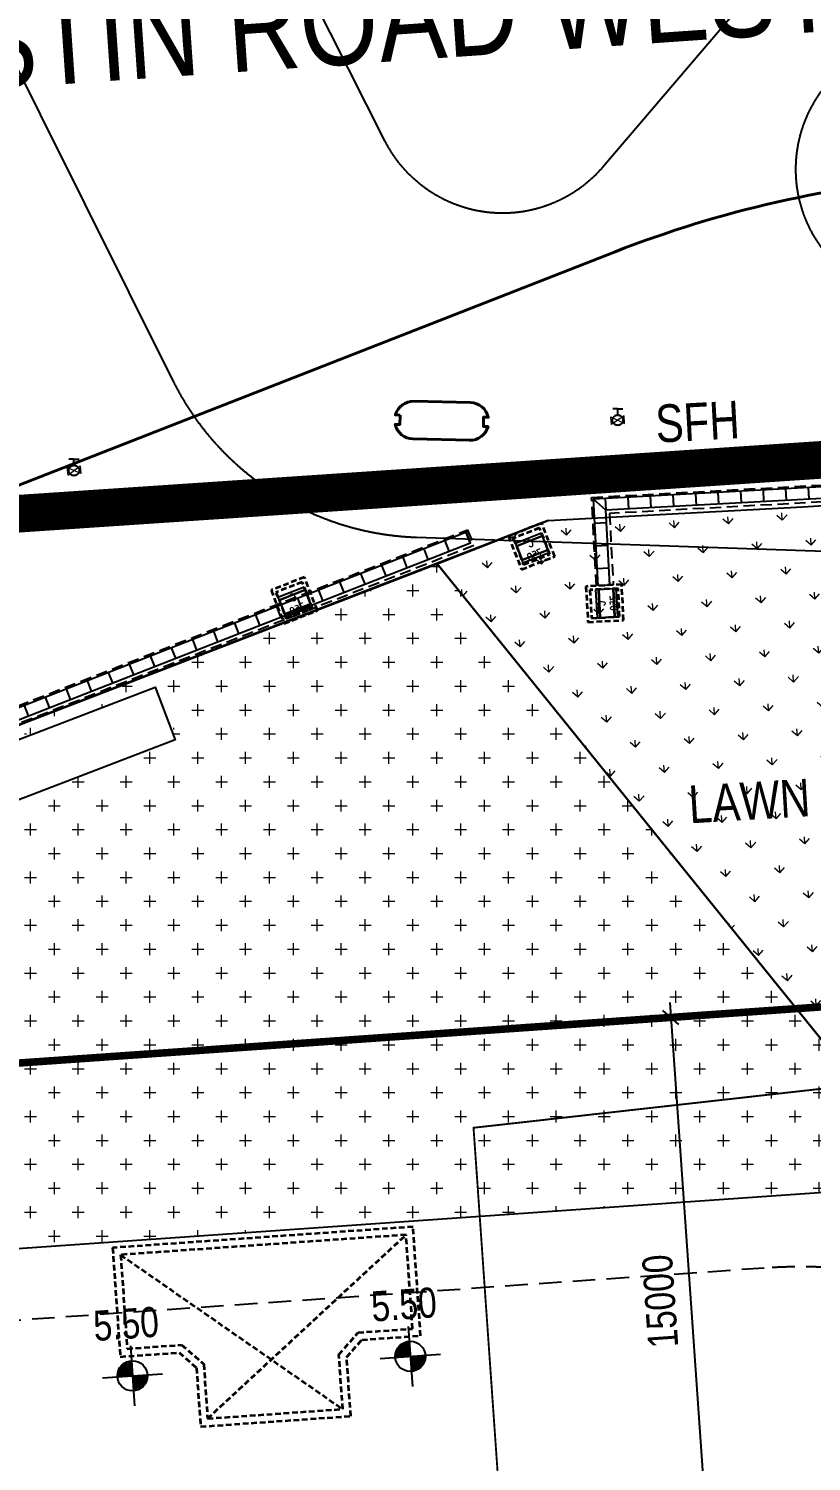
# Model space of a CAD drawing. Header units: millimetres. Extents: x 834681283 to 835686922, y 817551134 to 819407044.
# Drawn here: x 835567402 to 835588196, y 818195962 to 818234013 of the extents above; entities that cross this region are included whole.
import ezdxf
from ezdxf.enums import TextEntityAlignment as Align
from ezdxf.xclip import XClip

# ---------------------------------------------------------------- set-up
doc = ezdxf.new("R2010")
doc.units = ezdxf.units.MM
doc.header["$LTSCALE"] = 1200
doc.header["$MEASUREMENT"] = 0
doc.header["$XCLIPFRAME"] = 0
for name, pattern in [('12027_SITE$0$DGN Style 4', [76.56341402296752, 38.25779588905311, -19.12889794452655, 0.04782224486131638, -19.12889794452655]), ('12027_SITE$0$HIDDEN', [0.375, 0.25, -0.125]), ('P01-MAAN-P-EVA$0$DGN Style 4', [76.56341402296752, 38.25779588905311, -19.12889794452655, 0.04782224486131638, -19.12889794452655]), ('P01-MAAN-P-EVA$0$HIDDENX2', [0.75, 0.5, -0.25]), ('P01-MAGP-EVA-GREENERY$0$HIDDEN', [0.375, 0.25, -0.125]), ('P01-MAGP-EVA-GREENERY$0$HIDDEN2', [0.1875, 0.125, -0.0625]), ('P01-MAGP-EVA-GREENERY$0$HIDDENX2', [0.75, 0.5, -0.25]), ('SITE BOUNDARY$0$CENTER', [2, 1.25, -0.25, 0.25, -0.25]), ('SITE BOUNDARY$0$DASHDOT', [1, 0.5, -0.25, 0, -0.25]), ('SITE BOUNDARY$0$PHANTOM', [2.5, 1.25, -0.25, 0.25, -0.25, 0.25, -0.25])]:
    doc.linetypes.add(name, pattern=pattern)
doc.layers.get('Defpoints').update_dxf_attribs({"color": 15})
for name, color, linetype, lineweight in [('12027_SITE$0$08_XRL_Lands_Deck', 7, 'Continuous', 25), ('12027_SITE$0$AR-SIMS_BL_', 1, '12027_SITE$0$DGN Style 4', 140), ('12027_SITE$0$MCA282_A', 2, 'Continuous', 0), ('12027_SITE$0$MCA813__', 7, 'Continuous', 0), ('P01-MAAN-P-EVA$0$AR-DIM_AR_', 4, 'Continuous', 25), ('P01-MAAN-P-EVA$0$AR-F-LEV_AR_BS_', 4, 'Continuous', 25), ('P01-MAAN-P-EVA$0$AR-SIMS_BL_', 1, 'P01-MAAN-P-EVA$0$DGN Style 4', 140), ('P01-MAGP-EVA-GREENERY$0$A-WALL', 7, 'Continuous', 5), ('P01-MAGP-EVA-GREENERY$0$AR-HATCH_AR_', 8, 'Continuous', 13), ('P01-MAGP-EVA-GREENERY$0$DR-FLD', 8, 'Continuous', 25), ('P01-MAGP-EVA-GREENERY$0$DR-PIT', 8, 'P01-MAGP-EVA-GREENERY$0$HIDDEN2', 35), ('P01-MAGP-EVA-GREENERY$0$FH-AR', 3, 'Continuous', 25), ('P01-MAGP-P-RF$0$AR-ROOF_AR_BS_MI_', 3, 'Continuous', 18), ('SITE BOUNDARY$0$AR-SIMS_BL_400', 1, 'SITE BOUNDARY$0$PHANTOM', 140)]:
    doc.layers.add(name, color=color, linetype=linetype, lineweight=lineweight)
for name, color, linetype in [('P01-MAAN-P-EVA$0$AW-TXT-FS', 4, 'Continuous'), ('P01-MAGP-EVA-GREENERY$0$AR-FS-AR-EVA', 8, 'Continuous'), ('P01-MAGP-EVA-GREENERY$0$AR-LANDS_AR_MI_', 9, 'Continuous'), ('P01-MAGP-EVA-GREENERY$0$RLP832', 9, 'Continuous'), ('P01-MAGP-EVA-GREENERY$0$SURFACE CHANNEL', 8, 'Continuous'), ('SITE BOUNDARY$0$AR-SIMS_BL_SB_400', 4, 'SITE BOUNDARY$0$PHANTOM'), ('SITE BOUNDARY$0$XIQU-RLP0830A', 6, 'Continuous')]:
    doc.layers.add(name, color=color, linetype=linetype)
doc.layers.add('P01-MAGP-EVA-GREENERY$0$0L_UTIL_MANHOLE LID SIZE', color=8, linetype='Continuous', plot=False)
doc.styles.add('P01-MAAN-P-EVA$0$ARIAL', font='arial.ttf', dxfattribs={"width": 0.8})
doc.styles.add('P01-MAAN-P-EVA$0$RLP-SIMPLEX', font='simplex.shx', dxfattribs={"width": 0.8})
doc.styles.add('P01-MAAN-P-EVA$0$Style-Arial', font='arial.ttf')
doc.styles.add('P01-MAGP-EVA-GREENERY$0$simplex', font='SIMPLEX.shx', dxfattribs={"width": 0.8})
doc.dimstyles.new('P01-MAAN-P-EVA$0$DIM-500', dxfattribs={"dimscale": 400, "dimtxt": 2, "dimasz": 1, "dimexe": 1, "dimexo": 1, "dimgap": 1, "dimtad": 1, "dimdec": 0, "dimrnd": 0.1, "dimdsep": 46, "dimtxsty": 'P01-MAAN-P-EVA$0$ARIAL', "dimblk1": 'P01-MAAN-P-EVA$0$_OBLIQUE', "dimblk2": 'P01-MAAN-P-EVA$0$_OBLIQUE', "dimsah": 1, "dimcen": 5, "dimdle": 1, "dimclrd": 8, "dimclre": 8, "dimclrt": 4, "dimadec": 3, "dimazin": 2, "dimtfac": 1, "dimtdec": 0, "dimtix": 1, "dimtmove": 2, "dimatfit": 0, "dimldrblk": 'P01-MAAN-P-EVA$0$_OBLIQUE', "dimfxl": 1, "dimtolj": 1, "dimarcsym": 0})

# ---------------------------------------------------------------- blocks, each defined once
blk = doc.blocks.new('P01-MAAN-P-EVA$0$LEV1')
for p, q in [((0, 2.000000000043656), (0, -2.000000000043656)), ((-2.000000000043656, 0), (2.000000000043656, 0)), ((-0.9989641103552458, 0.04550501362336945), (0, 0.04550501362336945)), ((-0.9893575142723421, 0.1455050136255522), (0, 0.1455050136255522)), ((-0.969395320975309, 0.245505013627735), (0, 0.245505013627735)), ((0.9989641103552458, -0.04550501362336945), (0, -0.04550501362336945)), ((0.9893575142727968, -0.1455050136255522), (0, -0.1455050136255522)), ((0.969395320975309, -0.245505013627735), (0, -0.245505013627735)), ((0.9384169039385597, -0.3455050136299178), (0, -0.3455050136299178)), ((0.8952794440092475, -0.4455050136321006), (0, -0.4455050136321006)), ((0.838107558815409, -0.5455050136342834), (0, -0.5455050136342834)), ((0.7637560326502353, -0.6455050136364662), (0, -0.6455050136364662)), ((0.6665000185194003, -0.745505013638649), (0, -0.745505013638649)), ((0.5339674821098015, -0.8455050136408317), (0, -0.8455050136408317)), ((0.3256075386316297, -0.9455050136430145), (0, -0.9455050136430145))]:
    blk.add_line(p, q)
blk.add_circle((0, 0), 1.000000000021828)
blk = doc.blocks.new('P01-MAAN-P-EVA$0$F-LEV')
for p, q in [((-0.9384169039385597, 0.3455050136299178), (0, 0.3455050136299178)), ((-0.8952794440092475, 0.4455050136321006), (0, 0.4455050136321006)), ((-0.838107558815409, 0.5455050136342834), (0, 0.5455050136342834)), ((-0.7637560326502353, 0.6455050136364662), (0, 0.6455050136364662)), ((-0.6665000185194003, 0.745505013638649), (0, 0.745505013638649)), ((-0.5339674821098015, 0.8455050136408317), (0, 0.8455050136408317)), ((-0.3256075386316297, 0.9455050136430145), (0, 0.9455050136430145))]:
    blk.add_line(p, q)
blk.add_blockref('P01-MAAN-P-EVA$0$LEV1', (0, 0))
at = {"style": 'P01-MAAN-P-EVA$0$RLP-SIMPLEX', "width": 0.8}
blk.add_attdef('FFL', (1.499999999999545, 1.000000000000909), '', height=2, dxfattribs=at)
blk = doc.blocks.new('P01-MAAN-P-EVA$0$_OBLIQUE')
at = {"color": 0, "linetype": 'ByBlock'}
blk.add_line((-0.5, -0.5), (0.5, 0.5), dxfattribs=at)
blk = doc.blocks.new('*D1567')
at = {"layer": 'Defpoints', "color": 0, "transparency": 16777216}
for p in [(835585349.1767901, 818207813.4650662), (835585512.1790597, 818192788.2349933), (835586386.2103584, 818192849.3532156)]:
    blk.add_point(p, dxfattribs=at)
at = {"layer": 'P01-MAAN-P-EVA$0$AR-DIM_AR_', "color": 8, "lineweight": -2, "transparency": 16777216}
for p, q in [((835584437.9293754, 818208150.7211986), (835585540.0816493, 818192389.2093729)), ((835584950.15117, 818207785.5624764), (835584066.8063449, 818207723.792989)), ((835585987.1847383, 818192821.4506258), (835585113.1534396, 818192760.3324034))]:
    blk.add_line(p, q, dxfattribs=at)
at = {"layer": 'P01-MAAN-P-EVA$0$AR-DIM_AR_', "color": 8, "lineweight": -2, "transparency": 16777216, "xscale": 400, "yscale": 400, "zscale": 400}
for p, rotation in [((835584465.831965, 818207751.6955785), 94.00000000155795), ((835585512.1790597, 818192788.234993), 274.000000001558)]:
    blk.add_blockref('P01-MAAN-P-EVA$0$_OBLIQUE', p, dxfattribs=dict(at, rotation=rotation))
at = {"layer": 'P01-MAAN-P-EVA$0$AR-DIM_AR_', "color": 4, "transparency": 16777216, "insert": (835584182.516486, 818200213.570079), "char_height": 800, "attachment_point": 5, "rotation": 94.00000000155798, "style": 'P01-MAAN-P-EVA$0$ARIAL'}
blk.add_mtext('\\A1;15000', dxfattribs=at)
blk = doc.blocks.new('12027_SITE$0$A$C313F75FB')
at = {"layer": '12027_SITE$0$MCA813__', "linetype": 'Continuous', "lineweight": 40}
blk.add_line((835256.6874020554, 818199.3961517689), (835276.9998594262, 818207.3452684586), dxfattribs=at)
blk.add_ellipse((835287.9327508927, 818179.4083415664), major_axis=(-2.206163899618988, 29.91877071084335), ratio=1, start_param=0, end_param=0.2994150901942527, dxfattribs=at)
blk = doc.blocks.new('12027_SITE$0$A$C2AC65D9F')
at = {"layer": '12027_SITE$0$08_XRL_Lands_Deck', "linetype": '12027_SITE$0$HIDDEN', "ltscale": 10, "flags": 128}
for points in [[(836246.3429500222, 818231.5495326482), (836230.1687539585, 818230.4993593525), (836230.1687539589, 818230.4993593529, -0.4142135624921505), (836222.1985695071, 818237.4976562778), (836222.1985695072, 818237.4976562775), (836221.9581893261, 818241.1998606686), (836224.951885601, 818241.3942381741), (836224.9603086266, 818241.2645113354), (836258.1646847519, 818243.4204360557), (836259.6701659331, 818240.3726211691), (836289.9923639446, 818243.2387680764), (836289.9839103036, 818243.36854847), (836303.9892675377, 818244.6923776765), (836304.2305289643, 818240.976600805), (836313.3691322408, 818241.5699605625), (836312.9220818867, 818248.4551862209), (836312.6448195835, 818248.437183876), (836312.4970747749, 818250.7126688183), (836329.8255867127, 818251.8377906051), (836332.8076076839, 818205.9103304787), (836332.8076076839, 818205.9103304787), (836332.8076076838, 818205.9103304787, -0.4435325882100424), (836325.0667951773, 818197.9287766092), (836325.0667951772, 818197.9287766095), (836271.7272713722, 818199.7545677712), (836271.7272713725, 818199.7545677706, -0.2750683854340807), (836265.2730027209, 818203.9013541804), (836265.2730027207, 818203.9013541805), (836253.539734256, 818227.4141156601), (836253.5397342539, 818227.4141156601, 0.3018938128306856)], [(836264.4044326211, 818233.8766937103), (836291.3768329235, 818235.9904210358, -0.6682167739599594), (836294.3107083122, 818230.2268875511), (836276.6733805108, 818209.5945080975, -0.5357413744132887), (836270.8877012532, 818210.2932075249), (836261.5524423291, 818228.8120624352, -0.5332149272101694), (836264.4044326211, 818233.8766937103)], [(836299.6812207676, 818231.7385425043, -0.5357600057074685), (836305.4670064469, 818231.0397878891), (836314.4839524938, 818213.1523873749, -0.533238955109312), (836311.6319411965, 818208.0876004089), (836285.5789605, 818206.0459246014, -0.6682096020095292), (836282.6450589383, 818211.8094149582)]]:
    blk.add_lwpolyline(points, format="xyb", close=True, dxfattribs=at)
at = {"layer": '12027_SITE$0$MCA282_A', "lineweight": 40}
blk.add_lwpolyline([(836271.2906216917, 818203.0083730961), (836271.2846897948, 818202.7584434807), (836271.1597249872, 818202.7614094293), (836271.1597249872, 818202.7614094293, 0.3419987136980218), (836271.634813761, 818202.3750279364), (836271.634813761, 818202.3750279367), (836273.1343914527, 818202.3394365557), (836273.1343914527, 818202.3394365557), (836273.1343914527, 818202.3394365555, 0.3419987135241473), (836273.6272759169, 818202.7028439102), (836273.6272759169, 818202.7028439102), (836273.5023111092, 818202.7058098587), (836273.5082430062, 818202.9557394739), (836273.6332078133, 818202.9527735256), (836273.6332078133, 818202.9527735256), (836273.6332078135, 818202.9527735255, 0.3419987129355627), (836273.15811904, 818203.3391550169), (836273.15811904, 818203.3391550167), (836271.6585413483, 818203.3747463978), (836271.6585413483, 818203.3747463978, 0.3419987125640394), (836271.1656568844, 818203.0113390447), (836271.1656568844, 818203.0113390447)], format="xyb", close=True, dxfattribs=at)
blk = doc.blocks.new('12027_SITE')
at = {"layer": '12027_SITE$0$AR-SIMS_BL_', "linetype": '12027_SITE$0$HIDDEN'}
for name, p in [('12027_SITE$0$A$C313F75FB', (0, 0)), ('12027_SITE$0$A$C2AC65D9F', (-1000, 0))]:
    blk.add_blockref(name, p, dxfattribs=at)
blk = doc.blocks.new('SITE BOUNDARY$0$x-boundary')
at = {"layer": 'Defpoints', "color": 30, "linetype": 'SITE BOUNDARY$0$DASHDOT', "const_width": 1, "flags": 128}
blk.add_lwpolyline([(834949.3954564634, 818181.6126474156), (834966.1220000002, 818181.875), (835118.343, 818191.353), (835121.7105681469, 818191.5577918736, 0.3472249984914402), (835144.525800356, 818179.0100601336), (835205.8388638046, 818189.2638885644), (835226.760311512, 818192.7627352992, 0.04236734534605296), (835251.3438937684, 818199.0501133072), (835253.4962581748, 818199.8746463032), (835336.548, 818205.447), (835336.791, 818204.998), (835338.0059999999, 818193.445), (835338.387, 818177.043), (835337.676, 818162.317), (835336.3740000001, 818150.707), (835335.943, 818146.535), (835335.078, 818138.01), (835334.561, 818125.55), (835334.745, 818110.3709999999), (835335.806, 818094.515), (835339.776, 818071.453), (835344.225, 818019.2459999999), (835265.0079999999, 818008.1570059188), (835250.1450000006, 818006.082), (835219.5149999999, 818003.188), (835170.7829999999, 817998.958), (834937.715, 817969.156), (834936.337, 817964.5340000001), (834919.733, 817960.869036), (834910.448, 817961.875), (834892.2609999999, 817958.575), (834867.11, 817956.1579999999), (834854.7629999999, 817954.218), (834831.796, 817952.938), (834809.122, 817948.913), (834805.332, 817949.701), (834786.498, 817945.16), (834739.363, 817940.207), (834722.401, 817937.921), (834717.8940000001, 817936.6490000001), (834708.2590399999, 817935.0490000001), (834694.5809999999, 817933.5090000001), (834687.683, 817936.854), (834552.2509999999, 817919.4890000001), (834427.4809999999, 817871.8559976991), (834422.426, 817865.90602), (834398.36, 817846.373992), (834371.127, 817819.016), (834357.334, 817802.65), (834345.460018, 817778.03), (834335.418, 817757.9190000001, -0.3055422434766821), (834321.1309999999, 817746.233), (834302.565, 817746.0080385001), (834292.36, 817748.208), (834267.6009999999, 817746.622), (834095.099, 817746.458), (834084.478, 817748.7490000001), (834079.554, 817752.5240000001), (834078.066, 817752.6199630001), (834069.088, 817746.181), (834066.2109999999, 817746.056), (834061.445, 817746.7729999999), (834056.724, 817746.618), (834047.613, 817747.372), (834032.030983, 817756.594), (834014.286, 817769.672), (833995.2170000001, 817786.385), (833980.295, 817801.7629999999), (833962.533, 817823.975), (833953.531, 817838.011), (833947.358, 817854.992), (833946.924, 818070.715, -0.2154508515418256), (834003.5669999999, 818209.6619804449), (834003.5129999999, 818271.667), (834240.0059999999, 818271.9090000001), (834328.819, 818399.5030062578), (834368.25, 818372.187), (834334.0040000001, 818320.998), (834339.8389999826, 818317.115000011, -0.4149358039952789), (834340.6700001019, 818312.9480001539), (834325.1040000004, 818289.698, -0.3405885872195328), (834311.2229998113, 818285.0279999999, 0.3847237820261966), (834290.2579999996, 818276.0959999999, -0.0458058889657817), (834261.1319999867, 818214.4920000001), (834162.9800000002, 818056.875, 0.2356932062222075), (834159.885, 818024.2), (834158.3459999999, 818022.4049999999, 0.2102691850557803), (834181.316, 818000.738), (834182.8130000001, 818002.485, 0.2311735244485605), (834214.984000002, 818007.15), (834353.4700000021, 818101.5090000001, 0.02563671911603136), (834365.515999998, 818111.3049999982), (834369.3020000014, 818114.837), (834377.863, 818123.104, -0.4178936957615127), (834382.132, 818123.056), (834386.2199999987, 818118.822, 0.4262022271463924), (834389.1280000036, 818118.6900000033), (834428.7900000004, 818156.9890000001, -0.5375997577145221), (834433.6760000006, 818155.9040000001), (834433.728, 818152.4870000001), (834438.2799999999, 818169.875), (834460.8249999995, 818185.6390000001, -0.3901729404018224), (834489.6799999999, 818188.941), (834492.8119999999, 818186.375), (834497.7500000019, 818181.8120000004, 0.1251081027996165), (834546.3119999999, 818161.687), (834570.5620000005, 818158.5), (834615.0619999996, 818157.312), (834652.5619999999, 818159.937), (834669.6814234746, 818161.9059850451), (834700.2167568029, 818162.108325962), (834709.8281342128, 818162.6720262696), (834837.9847178684, 818163.5212497002, 0.02644429543037592), (834854.445244273, 818164.501851758, 0.001856966815730646), (834855.5961878177, 818164.6360715672, 0.05525627884412565), (834860.3160539342, 818165.7422156282, 0.2310861750518882), (834874.0166033007, 818180.130981288), (834880.6890000012, 818180.535), (834904.7433445249, 818180.9122877186, 0.07731153682373477), (834909.1861099771, 818172.2806775658, 0.2675364860743751), (834920.0296747052, 818167.4602500092, 0.03637713302788992), (834937.2444777816, 818170.5438335758, 0.2494171956158532)], format="xyb", close=True, dxfattribs=at)
blk = doc.blocks.new('SITE BOUNDARY')
at = {"layer": 'SITE BOUNDARY$0$AR-SIMS_BL_400', "ltscale": 3, "const_width": 0.2}
blk.add_lwpolyline([(835205.967713655, 818187.3215969054), (835227.4017731363, 818191.1423574201, 0.04919379695137301), (835256.6874020555, 818199.3961517689), (835258.8234410972, 818200.232073454), (835285.938085068, 818202.0513295376), (835285.9727178891, 818201.4156632093), (835309.2716431464, 818202.6718212748), (835309.2208451042, 818203.6140114499), (835336.548215934, 818205.4478256224), (835336.7910000669, 818204.998000004), (835338.0060000003, 818193.445), (835338.3870000002, 818177.043), (835337.6760000006, 818162.317), (835336.3740000002, 818150.7069999996), (835335.9430000004, 818146.5350000003), (835335.0780000007, 818138.0100000005), (835334.5610000003, 818125.5499999999), (835334.7450000006, 818110.3709999997), (835335.6156377018, 818097.3093875501), (835212.7614046936, 818088.7203368283)], format="xyb", close=True, dxfattribs=at)
at = {"layer": 'SITE BOUNDARY$0$AR-SIMS_BL_SB_400', "ltscale": 5, "const_width": 0.5}
blk.add_lwpolyline([(835144.6618437314, 818176.3934268437), (835227.4017731363, 818191.1423574201, 0.0491937969499723), (835256.6874020555, 818199.3961517689), (835258.8234410972, 818200.232073454), (835285.938085068, 818202.0513295376), (835285.9727178891, 818201.4156632093), (835309.2716431464, 818202.6718212748), (835309.2208451042, 818203.6140114499), (835336.548215934, 818205.4478256224), (835336.7910000669, 818204.998000004), (835338.0060000003, 818193.445), (835338.3870000002, 818177.043), (835337.6760000006, 818162.317), (835336.3740000002, 818150.7069999996), (835335.9430000004, 818146.5350000003), (835335.0780000007, 818138.0100000005), (835334.5610000003, 818125.5499999999), (835334.7450000006, 818110.3709999997), (835335.6156373599, 818097.309387531), (835335.806, 818094.515), (835339.776, 818071.453)], format="xyb", dxfattribs=at)
at = {"layer": 'SITE BOUNDARY$0$XIQU-RLP0830A', "color": 212, "linetype": 'SITE BOUNDARY$0$CENTER', "ltscale": 0.8, "true_color": 0xb300b3, "const_width": 0.2}
blk.add_lwpolyline([(835330.9140182555, 818205.0706876367), (835309.220507328, 818203.6202764428), (835309.2716431464, 818202.6718212748), (835285.9727178891, 818201.4156632093), (835285.9374162963, 818202.063604473), (835270.8364901636, 818201.0541520767), (835270.8374544507, 818201.037197533), (835258.8234951803, 818200.2311213583), (835256.6874561786, 818199.3951996891, -0.005306911687325899), (835253.6109736832, 818198.228742364, -0.04387543080736521), (835227.4018272824, 818191.1414053492), (835224.898092029, 818190.6950982555), (835205.82206376, 818183.7430895267), (835192.7539657669, 818181.4129546364), (835202.7385886739, 818150.9399030487), (835191.844, 818148.372), (835179.214, 818138.785), (835194.734, 818069.578)], format="xyb", dxfattribs=at)
at = {"layer": 'Defpoints'}
blk.add_blockref('SITE BOUNDARY$0$x-boundary', (-7.830330895686188e-06, 7.990685761072314e-06), dxfattribs=at)
blk = doc.blocks.new('P01-MAGP-P-RF')
at = {"layer": 'P01-MAGP-P-RF$0$AR-ROOF_AR_BS_MI_'}
blk.add_lwpolyline([(835256002.0225518, 818192419.3284519), (835264778.9429718, 818195784.6914182), (835265315.9689876, 818194384.1189821), (835256539.0485567, 818191018.7560449)], close=True, dxfattribs=at)
blk = doc.blocks.new('P01-MAGP-EVA-GREENERY$0$EXISTING STREET FIRE HYDRANT')
for p, q in [((0, 1496.310795426369), (-672.7172585725784, 1496.310795426369)), ((0, 688.5), (0, 1496.310795426369)), ((0, 1496.310795426369), (672.7172585725784, 1496.310795426369))]:
    blk.add_line(p, q)
blk.add_circle((0, 0), 688.5)
blk = doc.blocks.new('P01-MAGP-EVA-GREENERY$0$CATCHPIT COVER')
at = {"layer": 'Defpoints', "ltscale": 25.4}
for points in [[(-0.5826596021652222, 1.311302185058594e-06), (749.4173398017883, 9.5367431640625e-07), (749.417339682579, -74.99999916553497), (-0.5826596021652222, -74.99999916553497)], [(-0.5826598405838013, -74.99999976158142), (749.4173398017883, -74.99999940395355), (749.4173395633698, -474.9999996423721), (-0.5826600790023804, -474.9999997615814)], [(7.417340040206909, -82.99999976158142), (741.4173400402069, -82.99999940395355), (741.4173398017883, -466.9999997615814), (7.41733980178833, -466.9999998807907)], [(-0.5826601982116699, -475.0000001192093), (749.417339682579, -475.0000002384186), (749.4173398017883, -550.0000002384186), (-0.5826601982116699, -550.0000004768372)]]:
    blk.add_lwpolyline(points, close=True, dxfattribs=at)
for points in [[(599.4173409938812, -75.00000071525574), (674.4173412322998, -75.00000071525574)], [(599.4173407554626, -475.0000003576279), (674.4173412322998, -475.0000001192093)]]:
    blk.add_lwpolyline(points, dxfattribs=at)
at = {"layer": 'P01-MAGP-EVA-GREENERY$0$0L_UTIL_MANHOLE LID SIZE', "ltscale": 25.4}
for points in [[(149.4173415899277, -75), (74.4173412322998, -75.00000071525574)], [(149.4173413515091, -475.0000005960464), (74.4173413515091, -475.0000002384186)]]:
    blk.add_lwpolyline(points, dxfattribs=at)
at = {"layer": 'P01-MAGP-EVA-GREENERY$0$DR-PIT', "linetype": 'P01-MAGP-EVA-GREENERY$0$HIDDEN2'}
for points in [[(849.4322682970418, -699.9894439444189), (-100.5826595862707, -700.0897376228927), (-100.5826597373114, 250.2770612496669), (849.2907991570135, 247.6489475879261)], [(749.4173401594162, -600.0000020265579), (-0.5826596021652222, -600.0791800022125), (-0.5826597213745117, 149.9999980926514), (749.3056854009628, 147.92520403862)]]:
    blk.add_lwpolyline(points, close=True, dxfattribs=at)
at = {"layer": 'Defpoints', "ltscale": 25.4, "insert": (376.9602319002151, -305.1744832992554), "char_height": 199.9999999999999, "attachment_point": 5, "style": 'P01-MAGP-EVA-GREENERY$0$simplex'}
blk.add_mtext_dynamic_manual_height_columns('C\\P750', width=936.644001029827, gutter_width=2.5, heights=[0], dxfattribs=at)
blk = doc.blocks.new('P01-MAGP-EVA-GREENERY')
at = {"layer": 'P01-MAGP-EVA-GREENERY$0$AR-HATCH_AR_'}
h = blk.add_hatch(dxfattribs=at)
h.set_pattern_fill('GRASS', color=256, scale=40, style=0)
h.set_pattern_definition([(93.99894731438502, (835261824.2613143, 818180912.7089146), (-766.7726867660655, 666.5700612716996), [190.5000000000001, -1246.3409792]), (48.99894731438505, (835261824.2613143, 818180912.7089146), (-766.7726868573544, 666.5700613510589), [190.5000000000001, -825.5000000000013]), (138.998947314385, (835261824.2613143, 818180912.7089146), (-666.5700613510589, -766.7726868573544), [190.5, -825.5000000000007])])
edge = h.paths.add_edge_path()
edge.add_line((835272278.9087626, 818199054.6794494), (835275223.2824086, 818200206.9335725))
edge.add_line((835275223.2824086, 818200206.9335725), (835281989.9163585, 818200571.7556068))
edge.add_line((835281989.9163585, 818200571.7556068), (835283115.4371055, 818200642.0665581))
edge.add_line((835283115.4371055, 818200642.0665582), (835284433.1388475, 818197655.4282355))
edge.add_line((835284433.1388481, 818197655.4282354), (835289238.0185919, 818186764.9227971))
edge.add_line((835289238.0185919, 818186764.9227971), (835289378.2612001, 818186867.1436541))
edge.add_line((835289378.2611989, 818186867.1436541), (835290809.0816814, 818184009.7281111))
edge.add_arc((835285700.2811168, 818192606.2481502), 9999.999999724414, 273.9989473133515, 300.7224676609045, ccw=False)
edge.add_line((835286397.6625738, 818182630.5948334), (835285594.992327, 818182574.4814814))
edge.add_line((835285594.9923264, 818182574.4814813), (835272278.9087626, 818199054.6794494))
h = blk.add_hatch(dxfattribs=at)
h.set_pattern_fill('CROSS', color=256, scale=100.0000000000001, style=0)
h.set_pattern_definition([(359.9999999999997, (0, 1.588186776101813e-22), (635.0000000000009, 635.0000000000006), [317.4999999999999, -952.5000000000008]), (90, (158.7499994039536, -158.75), (-635.0000000000006, 635.0000000000009), [317.5, -952.5000000000009])])
h.paths.add_polyline_path([(835252344.6020997, 818191383.9399445), (835272278.9087626, 818199054.6794494), (835285594.9923264, 818182574.4814813), (835260876.0432522, 818180847.7469198)])
h.paths.add_polyline_path([(835256002.0225536, 818192419.3284534), (835264778.9429752, 818195784.6914196), (835265315.9689903, 818194384.1189808), (835256539.0485586, 818191018.7560432)], flags=16)
at = {"layer": 'P01-MAGP-EVA-GREENERY$0$DR-FLD'}
h = blk.add_hatch(dxfattribs=at)
h.set_pattern_fill('_USER', color=256, scale=600, angle=90, style=0, pattern_type=0)
h.set_pattern_definition([(93.08610564246219, (835330138.7692769, 818203367.9842625), (-599.1298531207385, -32.30199838280705), [])])
h.paths.add_polyline_path([(835276431.0500726, 818200772.7763604), (835276746.7659726, 818200489.3628888), (835330138.7692769, 818203367.9842626), (835330122.6182771, 818203667.5491887)])
h = blk.add_hatch(dxfattribs=at)
h.set_pattern_fill('_USER', color=256, scale=600, angle=90.00000000000001, style=0, pattern_type=0)
h.set_pattern_definition([(183.0861053875514, (835277009.5918212, 818198400.7361586), (32.30199571725644, -599.1298532644507), [])])
h.paths.add_polyline_path([(835276900.1894358, 818197643.7817098), (835276600.6225307, 818197627.6754559), (835276600.6267283, 818197627.5976045), (835276900.1912221, 818197643.7485795)])
h.paths.add_polyline_path([(835276554.8642716, 818198476.3648264), (835276854.4287577, 818198492.5158005), (835276746.7659725, 818200489.3628888), (835276431.0500722, 818200772.7763602)])
h = blk.add_hatch(dxfattribs=at)
h.set_pattern_fill('_USER', color=256, scale=600, angle=90, pattern_type=0)
h.set_pattern_definition([(111.3724431992776, (835258792.4212837, 818194313.7876123), (-558.7387189071421, -218.6573666584465), [])])
h.paths.add_polyline_path([(835273163.3532771, 818199615.5682932), (835273054.0231959, 818199894.9371055), (835258792.4212837, 818194313.7876123), (835258901.7499665, 818194034.418252), (835273163.3546749, 818199615.5688403)])
at = {"layer": 'P01-MAGP-EVA-GREENERY$0$A-WALL', "linetype": 'P01-MAGP-EVA-GREENERY$0$HIDDEN', "const_width": 50.00000000000006}
blk.add_lwpolyline([(835274088.9610943, 818171947.1061788), (835273240.7732723, 818184079.9562244), (835288739.3552431, 818185815.7830609), (835283325.3747799, 818196482.6521236), (835284864.6730961, 818198112.2882051), (835310687.5471095, 818199917.5233462), (835323478.3522729, 818175609.8955871), (835328743.4670234, 818162996.7864552), (835327742.3246652, 818154343.0262414), (835316534.7638806, 818149596.72662), (835319855.7407883, 818141557.6319972), (835318710.4108881, 818137563.7633592), (835313438.4613312, 818134959.6445372)], dxfattribs=at)
at = {"layer": 'P01-MAGP-EVA-GREENERY$0$AR-FS-AR-EVA', "linetype": 'P01-MAGP-EVA-GREENERY$0$HIDDENX2'}
blk.add_line((835280965.5298647, 818180353.4518685), (835252641.9028051, 818178373.3768939), dxfattribs=at)
blk.add_arc((835281948.8461001, 818166287.7812778), 14100.00000000001, 72.42020930155206, 93.99898185868132, dxfattribs=at)
at = {"layer": 'P01-MAGP-EVA-GREENERY$0$AR-LANDS_AR_MI_'}
blk.add_line((835261938.0167328, 818180772.2227973), (835261938.0166978, 818180772.2228407), dxfattribs=at)
blk.add_line((835261938.0167328, 818180772.2227973), (835261938.0166978, 818180772.2228407), dxfattribs=at)
blk.add_lwpolyline([(835272278.9087626, 818199054.6794494), (835275223.2824086, 818200206.9335725), (835281989.9163585, 818200571.7556068), (835283115.4371055, 818200642.0665582), (835284433.1388481, 818197655.4282354), (835289238.0185919, 818186764.9227971), (835289378.2611989, 818186867.1436541), (835290809.081682, 818184009.7281111, -0.1171347041046046), (835286397.6625738, 818182630.5948334), (835285594.9923264, 818182574.4814813)], format="xyb", close=True, dxfattribs=at)
for points in [[(835252344.6020997, 818191383.9399445), (835272278.9087626, 818199054.6794494), (835285594.9923264, 818182574.4814813), (835260876.0432522, 818180847.7469198)], [(835256002.0225519, 818192419.328452), (835264778.942972, 818195784.6914183), (835265315.9689877, 818194384.1189822), (835256539.0485568, 818191018.756045)]]:
    blk.add_lwpolyline(points, close=True, dxfattribs=at)
at = {"layer": 'P01-MAGP-EVA-GREENERY$0$DR-FLD'}
for points in [[(835330138.7692767, 818203367.984263), (835330122.618277, 818203667.5491885), (835276431.0500733, 818200772.7763597), (835276746.7659731, 818200489.3628883)], [(835276554.8607652, 818198476.3646373), (835276431.0500733, 818200772.7763597), (835276746.7659731, 818200489.3628883), (835276854.4256918, 818198492.5156353)], [(835273106.6431973, 818199760.4763618), (835273054.0231959, 818199894.9371055), (835258792.4212837, 818194313.7876123), (835258901.7499665, 818194034.418252), (835273163.3532771, 818199615.5682932)]]:
    blk.add_lwpolyline(points, close=True, dxfattribs=at)
at = {"layer": 'P01-MAGP-EVA-GREENERY$0$DR-PIT'}
for p, q in [((835266174.6314416, 818176356.8903017), (835271447.1739504, 818181236.4697394)), ((835263865.6776131, 818180706.457202), (835269765.8665484, 818176607.9488724))]:
    blk.add_line(p, q, dxfattribs=at)
for points in [[(835263652.2168535, 818180892.0225652), (835263854.4584796, 818177999.083173), (835265417.8002212, 818178108.3743588), (835265879.7748933, 818177706.7712835), (835265989.0660791, 818176143.4295411), (835269979.327309, 818176422.3835093), (835269870.036123, 818177985.7252507), (835270271.6391983, 818178447.6999222), (835271834.9809397, 818178556.9911073), (835271632.7393136, 818181449.9304998)], [(835263865.6776134, 818180706.457202), (835264040.0238428, 818178212.5439322), (835265486.4935393, 818178313.6647463), (835266073.5106282, 818177803.3599972), (835266174.6314416, 818176356.8903017), (835269765.8665484, 818176607.9488724), (835269664.7457352, 818178054.4185684), (835270175.050484, 818178641.4356579), (835271621.5201797, 818178742.5564709), (835271447.1739501, 818181236.4697392)]]:
    blk.add_lwpolyline(points, close=True, dxfattribs=at)
at = {"layer": 'P01-MAGP-EVA-GREENERY$0$FH-AR', "linetype": 'Continuous', "lineweight": 13}
blk.add_lwpolyline([(835276890.1178735, 818202965.0481304), (835277254.8250897, 818202781.7760825), (835277239.1401852, 818202991.1895223), (835276905.8026568, 818202755.6346982), (835276890.1178735, 818202965.0481304)], close=True, dxfattribs=at)
blk.add_lwpolyline([(835262438.9326138, 818201618.9314542), (835262465.148415, 818201410.5742956), (835262786.1948129, 818201662.6242332), (835262812.4103714, 818201454.2670922), (835262438.9326138, 818201618.9314542)], dxfattribs=at)
at = {"layer": 'P01-MAGP-EVA-GREENERY$0$RLP832'}
blk.add_line((835275223.2824086, 818200206.9335725), (835252344.6020997, 818191383.9399445), dxfattribs=at)
at = {"layer": 'P01-MAGP-EVA-GREENERY$0$SURFACE CHANNEL', "linetype": 'P01-MAGP-EVA-GREENERY$0$HIDDEN'}
for points in [[(835276504.9332781, 818198473.6728042), (835276378.4307525, 818200820.0120142), (835330119.9264444, 818203717.4766757, -0.3993769824204644), (835334889.9281092, 818199649.9628952)], [(835334442.3962007, 818199602.8970875, 0.3993769824718053), (835330144.1529409, 818203268.1292869), (835276852.0046394, 818200394.8911213), (835276954.280668, 818198497.8993013)], [(835238883.4929541, 818188019.7242717, 0.03228977858499769), (835258610.990521, 818194296.4786744), (835273082.3633085, 818199959.7201128), (835273246.3563325, 818199540.6660763), (835258774.8084819, 818193877.3561677, -0.03365674152361856), (835238138.5101203, 818187373.4543413), (835237529.0271406, 818187226.8200849, -0.0003860174558819235), (835228466.3227838, 818185331.1860757), (835228466.322784, 818185331.1860757), (835220505.2718954, 818182803.936519), (835217184.4675469, 818180082.0513405), (835207333.7084115, 818178020.6268101), (835194554.446743, 818175739.4321963)]]:
    blk.add_lwpolyline(points, format="xyb", dxfattribs=at)
at = {"layer": 'P01-MAGP-EVA-GREENERY$0$DR-PIT', "xscale": -1}
for p, rotation in [((835275049.4732723, 818199870.1442105), 21.37849242314746), ((835268743.7980006, 818198434.7432518), 21.37849242314746), ((835276482.6447757, 818198371.742382), 93.08610541938536)]:
    blk.add_blockref('P01-MAGP-EVA-GREENERY$0$CATCHPIT COVER', p, dxfattribs=dict(at, rotation=rotation))
at = {"layer": 'P01-MAGP-EVA-GREENERY$0$FH-AR', "xscale": 0.2000000000000002, "yscale": 0.2000000000000002, "zscale": 0.2000000000000002, "rotation": 359.9999999999997}
for p in [(835277072.4714429, 818202873.412126), (835262625.6715767, 818201536.5992358)]:
    blk.add_blockref('P01-MAGP-EVA-GREENERY$0$EXISTING STREET FIRE HYDRANT', p, dxfattribs=at)
blk = doc.blocks.new('P01-MAAN-P-EVA')
at = {"layer": 'P01-MAAN-P-EVA$0$AR-SIMS_BL_', "linetype": 'P01-MAAN-P-EVA$0$HIDDENX2'}
blk.add_lwpolyline([(835628339.8027534, 818195782.3069588, 200, 200, 0), (835627293.7301967, 818210745.7869086, 200, 200, 0), (835512324.3485186, 818202708.3186455, 200, 200, 0), (835518637.0362899, 818112408.7901552, 200, 200, 0), (835527615.1242596, 818113036.4336891, 200, 200, 0), (835522348.5082536, 818188372.4935522, 200, 200, 0), (835628339.8027534, 818195782.306959, 0, 0, 0)], format="xyseb", close=True, dxfattribs=at)
at = {"layer": 'P01-MAAN-P-EVA$0$AR-F-LEV_AR_BS_'}
ref = blk.add_blockref('P01-MAAN-P-EVA$0$F-LEV', (835577541.4456223, 818198749.4676437), dxfattribs=dict(at, xscale=399.9999999886597, yscale=400.0000000000001, zscale=400.0000000000002, rotation=3.998588288781939))
ref.add_attrib('FFL', '5.50', dxfattribs={"layer": '0', "height": 799.9999999999998, "rotation": 3.998591580459447, "style": 'P01-MAAN-P-EVA$0$Style-Arial', "width": 0.8}).set_placement((835577372.9621702, 818200132.2822268), align=Align.MIDDLE)
ref = blk.add_blockref('P01-MAAN-P-EVA$0$F-LEV', (835570159.4621799, 818198233.4051824), dxfattribs=dict(at, xscale=399.9999999886597, yscale=400.0000000000001, zscale=400.0000000000002, rotation=3.998588288781939))
ref.add_attrib('FFL', '5.50', dxfattribs={"layer": '0', "height": 799.9999999999998, "rotation": 3.998591580459447, "style": 'P01-MAAN-P-EVA$0$Style-Arial', "width": 0.8}).set_placement((835569990.9787278, 818199616.2197654), align=Align.MIDDLE)
at = {"layer": 'P01-MAAN-P-EVA$0$AW-TXT-FS', "style": 'P01-MAAN-P-EVA$0$ARIAL', "width": 0.8}
for s, rotation, p in [('SFH', 3.097907135518617, (835584082.3217552, 818223016.1280721)), ('LAWN', 3.41720713325583, (835584967.3567137, 818212905.7057801))]:
    blk.add_text(s, height=999.9999999999999, rotation=rotation, dxfattribs=at).set_placement(p)
at = {"layer": 'P01-MAAN-P-EVA$0$AW-TXT-FS', "insert": (835562025.0089029, 818234507.9414287), "char_height": 2400, "width": 78473.73806279898, "attachment_point": 1, "rotation": 3.9643373394141244, "style": 'P01-MAAN-P-EVA$0$ARIAL'}
blk.add_mtext('AUSTIN ROAD WEST (16.6m WIDTH)', dxfattribs=at)
at = {"layer": 'P01-MAAN-P-EVA$0$AR-DIM_AR_'}
dim = blk.add_linear_dim(base=(835585512.1790597, 818192788.2349933), p1=(835585349.1767898, 818207813.465066), p2=(835586386.2103581, 818192849.3532153), angle=94.0000000011326, dimstyle='P01-MAAN-P-EVA$0$DIM-500', dxfattribs=at)
dim.commit()
dim.dimension.update_dxf_attribs({"geometry": '*D1567', "text_midpoint": (835584182.516486, 818200213.570079)})

msp = doc.modelspace()

# ---------------------------------------------------------------- block references
ref = msp.add_blockref('12027_SITE', (305980.3518221378, 20741.31446456909), dxfattribs=dict(xscale=1000, yscale=1000, zscale=1000))
XClip(ref).set_block_clipping_path([(835171.4179906907, 818003.0079180738), (835380.9419443216, 818241.1415228392)])
ref = msp.add_blockref('SITE BOUNDARY', (305980.3518221378, 20741.31446456909), dxfattribs=dict(xscale=1000, yscale=1000, zscale=1000))
XClip(ref).set_block_clipping_path([(835171.4179906907, 818003.0079180738), (835381.5676709538, 818003.0079180738), (835380.9419443216, 818241.1415228392), (835171.4179906907, 818241.1415228392)])
ref = msp.add_blockref('P01-MAGP-EVA-GREENERY', (305980.3518218994, 20741.31446480751))
XClip(ref).set_block_clipping_path([(835304579.184374, 818174710.1626656), (835305796.165823, 818174873.3149368), (835307662.0338197, 818174689.8070786), (835310520.3633885, 818174065.1796945), (835313081.8681743, 818173026.565997), (835315581.7919986, 818171259.1109881), (835317651.2761323, 818169000.3924677), (835319046.8494221, 818167007.0337248), (835320133.4085228, 818164236.8954862), (835320669.2049217, 818161588.339545), (835320843.1778568, 818158211.368624), (835320023.4914253, 818155637.3225639), (835307775.6753732, 818112927.0695825), (835307486.5656325, 818111403.7745718), (835306472.3023188, 818108849.5676203), (835303557.4701333, 818104111.4948183), (835299124.0129836, 818101088.6384549), (835297415.7114913, 818099718.8653644), (835294427.9237889, 818098869.5449544), (835299696.7221286, 818083540.2194344), (835299696.7221286, 818003007.9180738), (835381567.6709538, 818003007.9180738), (835381567.6709538, 818241141.5228392), (835171417.9906907, 818241141.5228392), (835171417.9906907, 818003007.9180738), (835299646.7221286, 818003007.9180738), (835299646.7221286, 818083531.8665625), (835294380.6194693, 818098853.3491247), (835289071.6246588, 818097781.3911836), (835244007.6001352, 818094631.0239012), (835243402.3726704, 818094599.0591453), (835242636.0318141, 818094583.6296563), (835241827.5000405, 818094619.5304664), (835240278.7908783, 818094803.1013474), (835238615.9808831, 818095198.6516088), (835236837.1062446, 818095894.4355551), (835235914.818166, 818096333.9795084), (835235308.0351869, 818096662.1879468), (835233986.3356233, 818097536.8864938), (835232722.909551, 818098548.7006296), (835231238.5995908, 818100145.3524557), (835230243.8710234, 818101523.0034088), (835229459.3735335, 818102997.1350085), (835228749.5628562, 818104567.991932), (835228038.0088664, 818107442.8705243), (835228019.3892208, 818108529.8695997), (835224832.3401604, 818154118.6039063), (835224786.1936965, 818154547.7584285), (835224773.2807815, 818155026.8918852), (835224783.5408298, 818155896.2038279), (835224816.9600604, 818156261.0471077), (835224880.3945836, 818156930.3651428), (835224980.8038678, 818157693.5020338), (835225188.0995655, 818158657.4187651), (835225368.2602261, 818159369.90378), (835225838.1759521, 818160711.976452), (835226139.2108691, 818161405.4137219), (835226545.7954304, 818162235.3437661), (835227243.4511546, 818163421.3939792), (835227831.7674248, 818164241.3849411), (835228201.1016024, 818164708.4587804), (835228901.1138991, 818165512.979474), (835229693.714691, 818166280.4427017), (835231339.2155919, 818167719.4297662), (835233198.9440969, 818168772.0604982), (835234724.5905447, 818169505.6878428), (835236291.5872612, 818169941.2428173), (835238731.1858591, 818170106.814821)])
msp.add_blockref('P01-MAGP-P-RF', (305980.3518218994, 20741.31446480751))

# ---------------------------------------------------------------- next in the draw order: block references
msp.add_blockref('P01-MAAN-P-EVA', (2.384185791015625e-07, -2.384185791015625e-07))

doc.saveas('drawing.dxf')
